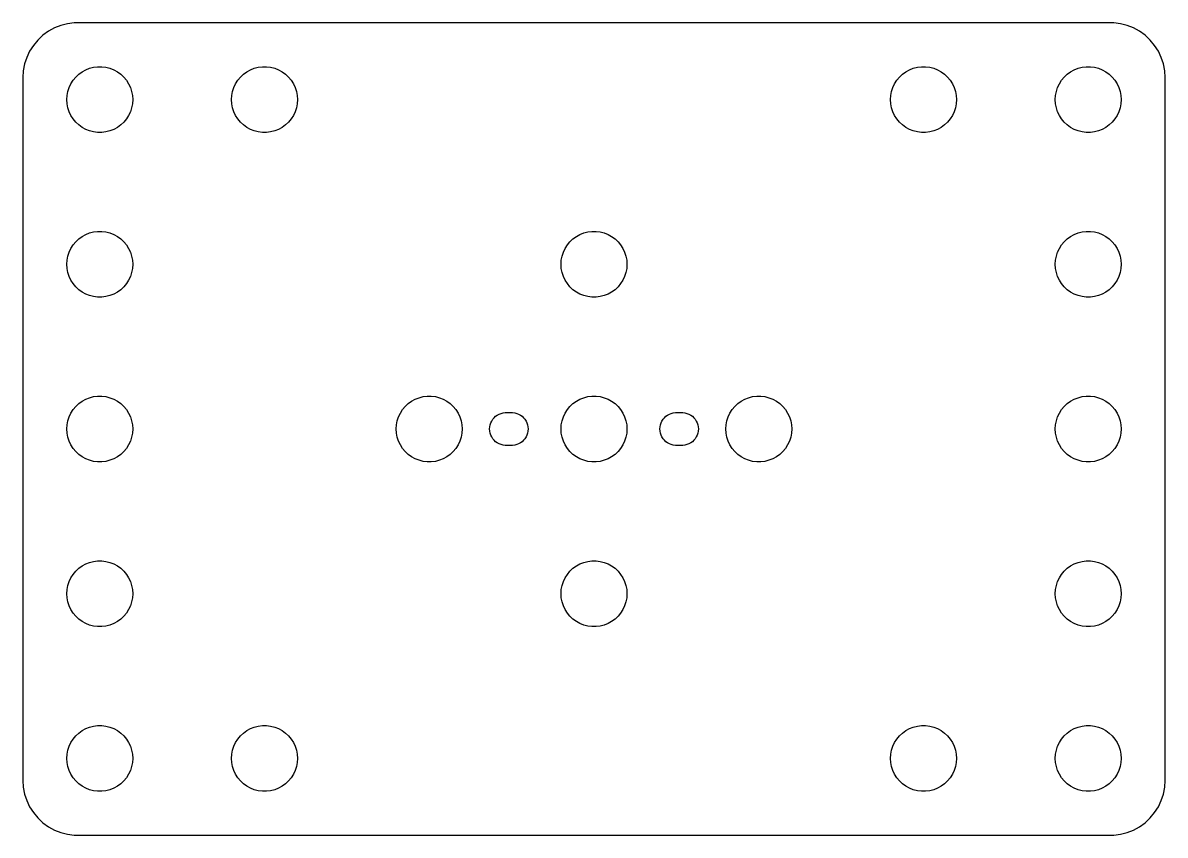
# Model space of a CAD drawing. Header units: metres. Extents: x -52 to 52, y -37 to 289.
# Drawn here: x -52 to 52, y 47 to 121 of the extents above; entities that cross this region are included whole.
import ezdxf

# ---------------------------------------------------------------- set-up
doc = ezdxf.new("R2010")
doc.units = ezdxf.units.M

msp = doc.modelspace()

# ---------------------------------------------------------------- linework, layer by layer
for p, q in [((-48.5451, 120.755), (-49.1289, 120.524)), ((-47.9369, 120.911), (-48.5451, 120.755)), ((-47.3139, 120.99), (-47.9369, 120.911)), ((47.3139, 120.99), (-47.3139, 120.99)), ((47.9369, 120.911), (47.3139, 120.99)), ((48.5451, 120.755), (47.9369, 120.911)), ((49.1289, 120.524), (48.5451, 120.755)), ((-50.1871, 119.853), (-50.6448, 119.423)), ((-49.6791, 120.222), (-50.1871, 119.853)), ((-49.1289, 120.524), (-49.6791, 120.222)), ((49.6791, 120.222), (49.1289, 120.524)), ((50.1871, 119.853), (49.6791, 120.222)), ((50.6448, 119.423), (50.1871, 119.853)), ((-51.0451, 118.939), (-51.3815, 118.409)), ((-50.6448, 119.423), (-51.0451, 118.939)), ((51.0451, 118.939), (50.6448, 119.423)), ((51.3815, 118.409), (51.0451, 118.939)), ((-51.6489, 117.841), (-51.8429, 117.243)), ((-51.3815, 118.409), (-51.6489, 117.841)), ((51.6489, 117.841), (51.3815, 118.409)), ((51.8429, 117.243), (51.6489, 117.841)), ((-51.9606, 116.627), (-52, 116)), ((-51.8429, 117.243), (-51.9606, 116.627)), ((-46.9123, 116.312), (-46.6075, 116.533)), ((-46.6075, 116.533), (-46.2773, 116.714)), ((-46.2773, 116.714), (-45.927, 116.853)), ((-45.927, 116.853), (-45.5621, 116.947)), ((-45.5621, 116.947), (-45.1884, 116.994)), ((-45.1884, 116.994), (-44.8116, 116.994)), ((-44.8116, 116.994), (-44.4379, 116.947)), ((-44.4379, 116.947), (-44.0729, 116.853)), ((-44.0729, 116.853), (-43.7227, 116.714)), ((-43.7227, 116.714), (-43.3925, 116.533)), ((-43.3925, 116.533), (-43.0877, 116.312)), ((-31.9123, 116.312), (-31.6075, 116.533)), ((-31.6075, 116.533), (-31.2773, 116.714)), ((-31.2773, 116.714), (-30.927, 116.853)), ((-30.927, 116.853), (-30.5621, 116.947)), ((-30.5621, 116.947), (-30.1884, 116.994)), ((-30.1884, 116.994), (-29.8116, 116.994)), ((-29.8116, 116.994), (-29.4379, 116.947)), ((-29.4379, 116.947), (-29.0729, 116.853)), ((-29.0729, 116.853), (-28.7227, 116.714)), ((-28.7227, 116.714), (-28.3925, 116.533)), ((-28.3925, 116.533), (-28.0877, 116.312)), ((28.0877, 116.312), (28.3925, 116.533)), ((28.3925, 116.533), (28.7227, 116.714)), ((28.7227, 116.714), (29.0729, 116.853)), ((29.0729, 116.853), (29.4379, 116.947)), ((29.4379, 116.947), (29.8116, 116.994)), ((29.8116, 116.994), (30.1884, 116.994)), ((30.1884, 116.994), (30.5621, 116.947)), ((30.5621, 116.947), (30.927, 116.853)), ((30.927, 116.853), (31.2773, 116.714)), ((31.2773, 116.714), (31.6075, 116.533)), ((31.6075, 116.533), (31.9123, 116.312)), ((43.0877, 116.312), (43.3925, 116.533)), ((43.3925, 116.533), (43.7227, 116.714)), ((43.7227, 116.714), (44.0729, 116.853)), ((44.0729, 116.853), (44.4379, 116.947)), ((44.4379, 116.947), (44.8116, 116.994)), ((44.8116, 116.994), (45.1884, 116.994)), ((45.1884, 116.994), (45.5621, 116.947)), ((45.5621, 116.947), (45.927, 116.853)), ((45.927, 116.853), (46.2773, 116.714)), ((46.2773, 116.714), (46.6075, 116.533)), ((46.6075, 116.533), (46.9123, 116.312)), ((51.9606, 116.627), (51.8429, 117.243)), ((52, 116), (51.9606, 116.627)), ((-52, 116), (-52, 52)), ((-47.7893, 115.104), (-47.6289, 115.445)), ((-47.6289, 115.445), (-47.427, 115.763)), ((-47.427, 115.763), (-47.1869, 116.054)), ((-47.1869, 116.054), (-46.9123, 116.312)), ((-43.0877, 116.312), (-42.8131, 116.054)), ((-42.8131, 116.054), (-42.5729, 115.763)), ((-42.5729, 115.763), (-42.3711, 115.445)), ((-42.3711, 115.445), (-42.2107, 115.104)), ((-32.7893, 115.104), (-32.6289, 115.445)), ((-32.6289, 115.445), (-32.427, 115.763)), ((-32.427, 115.763), (-32.1869, 116.054)), ((-32.1869, 116.054), (-31.9123, 116.312)), ((-28.0877, 116.312), (-27.8131, 116.054)), ((-27.8131, 116.054), (-27.5729, 115.763)), ((-27.5729, 115.763), (-27.3711, 115.445)), ((-27.3711, 115.445), (-27.2107, 115.104)), ((27.2107, 115.104), (27.3711, 115.445)), ((27.3711, 115.445), (27.5729, 115.763)), ((27.5729, 115.763), (27.8131, 116.054)), ((27.8131, 116.054), (28.0877, 116.312)), ((31.9123, 116.312), (32.1869, 116.054)), ((32.1869, 116.054), (32.427, 115.763)), ((32.427, 115.763), (32.6289, 115.445)), ((32.6289, 115.445), (32.7893, 115.104)), ((42.2107, 115.104), (42.3711, 115.445)), ((42.3711, 115.445), (42.5729, 115.763)), ((42.5729, 115.763), (42.8131, 116.054)), ((42.8131, 116.054), (43.0877, 116.312)), ((46.9123, 116.312), (47.1869, 116.054)), ((47.1869, 116.054), (47.427, 115.763)), ((47.427, 115.763), (47.6289, 115.445)), ((47.6289, 115.445), (47.7893, 115.104)), ((52, 52), (52, 116)), ((-47.9763, 114.376), (-47.9057, 114.746)), ((-47.9057, 114.746), (-47.7893, 115.104)), ((-42.2107, 115.104), (-42.0942, 114.746)), ((-42.0942, 114.746), (-42.0237, 114.376)), ((-32.9763, 114.376), (-32.9057, 114.746)), ((-32.9057, 114.746), (-32.7893, 115.104)), ((-27.2107, 115.104), (-27.0942, 114.746)), ((-27.0942, 114.746), (-27.0237, 114.376)), ((27.0237, 114.376), (27.0942, 114.746)), ((27.0942, 114.746), (27.2107, 115.104)), ((32.7893, 115.104), (32.9057, 114.746)), ((32.9057, 114.746), (32.9763, 114.376)), ((42.0237, 114.376), (42.0942, 114.746)), ((42.0942, 114.746), (42.2107, 115.104)), ((47.7893, 115.104), (47.9057, 114.746)), ((47.9057, 114.746), (47.9763, 114.376)), ((-48, 114), (-47.9763, 114.376)), ((-47.9763, 113.624), (-48, 114)), ((-47.9057, 113.254), (-47.9763, 113.624)), ((-42.0237, 113.624), (-42.0942, 113.254)), ((-42.0237, 114.376), (-42, 114)), ((-42, 114), (-42.0237, 113.624)), ((-33, 114), (-32.9763, 114.376)), ((-32.9763, 113.624), (-33, 114)), ((-32.9057, 113.254), (-32.9763, 113.624)), ((-27.0237, 113.624), (-27.0942, 113.254)), ((-27.0237, 114.376), (-27, 114)), ((-27, 114), (-27.0237, 113.624)), ((27, 114), (27.0237, 114.376)), ((27.0237, 113.624), (27, 114)), ((27.0942, 113.254), (27.0237, 113.624)), ((32.9763, 113.624), (32.9057, 113.254)), ((32.9763, 114.376), (33, 114)), ((33, 114), (32.9763, 113.624)), ((42, 114), (42.0237, 114.376)), ((42.0237, 113.624), (42, 114)), ((42.0942, 113.254), (42.0237, 113.624)), ((47.9763, 113.624), (47.9057, 113.254)), ((47.9763, 114.376), (48, 114)), ((48, 114), (47.9763, 113.624)), ((-47.7893, 112.896), (-47.9057, 113.254)), ((-47.6289, 112.555), (-47.7893, 112.896)), ((-47.427, 112.237), (-47.6289, 112.555)), ((-42.3711, 112.555), (-42.5729, 112.237)), ((-42.2107, 112.896), (-42.3711, 112.555)), ((-42.0942, 113.254), (-42.2107, 112.896)), ((-32.7893, 112.896), (-32.9057, 113.254)), ((-32.6289, 112.555), (-32.7893, 112.896)), ((-32.427, 112.237), (-32.6289, 112.555)), ((-27.3711, 112.555), (-27.5729, 112.237)), ((-27.2107, 112.896), (-27.3711, 112.555)), ((-27.0942, 113.254), (-27.2107, 112.896)), ((27.2107, 112.896), (27.0942, 113.254)), ((27.3711, 112.555), (27.2107, 112.896)), ((27.5729, 112.237), (27.3711, 112.555)), ((32.6289, 112.555), (32.427, 112.237)), ((32.7893, 112.896), (32.6289, 112.555)), ((32.9057, 113.254), (32.7893, 112.896)), ((42.2107, 112.896), (42.0942, 113.254)), ((42.3711, 112.555), (42.2107, 112.896)), ((42.5729, 112.237), (42.3711, 112.555)), ((47.6289, 112.555), (47.427, 112.237)), ((47.7893, 112.896), (47.6289, 112.555)), ((47.9057, 113.254), (47.7893, 112.896)), ((-47.1869, 111.946), (-47.427, 112.237)), ((-46.9123, 111.688), (-47.1869, 111.946)), ((-46.6075, 111.467), (-46.9123, 111.688)), ((-46.2773, 111.286), (-46.6075, 111.467)), ((-45.927, 111.147), (-46.2773, 111.286)), ((-43.7227, 111.286), (-44.0729, 111.147)), ((-43.3925, 111.467), (-43.7227, 111.286)), ((-43.0877, 111.688), (-43.3925, 111.467)), ((-42.8131, 111.946), (-43.0877, 111.688)), ((-42.5729, 112.237), (-42.8131, 111.946)), ((-32.1869, 111.946), (-32.427, 112.237)), ((-31.9123, 111.688), (-32.1869, 111.946)), ((-31.6075, 111.467), (-31.9123, 111.688)), ((-31.2773, 111.286), (-31.6075, 111.467)), ((-30.927, 111.147), (-31.2773, 111.286)), ((-28.7227, 111.286), (-29.0729, 111.147)), ((-28.3925, 111.467), (-28.7227, 111.286)), ((-28.0877, 111.688), (-28.3925, 111.467)), ((-27.8131, 111.946), (-28.0877, 111.688)), ((-27.5729, 112.237), (-27.8131, 111.946)), ((27.8131, 111.946), (27.5729, 112.237)), ((28.0877, 111.688), (27.8131, 111.946)), ((28.3925, 111.467), (28.0877, 111.688)), ((28.7227, 111.286), (28.3925, 111.467)), ((29.0729, 111.147), (28.7227, 111.286)), ((31.2773, 111.286), (30.927, 111.147)), ((31.6075, 111.467), (31.2773, 111.286)), ((31.9123, 111.688), (31.6075, 111.467)), ((32.1869, 111.946), (31.9123, 111.688)), ((32.427, 112.237), (32.1869, 111.946)), ((42.8131, 111.946), (42.5729, 112.237)), ((43.0877, 111.688), (42.8131, 111.946)), ((43.3925, 111.467), (43.0877, 111.688)), ((43.7227, 111.286), (43.3925, 111.467)), ((44.0729, 111.147), (43.7227, 111.286)), ((46.2773, 111.286), (45.927, 111.147)), ((46.6075, 111.467), (46.2773, 111.286)), ((46.9123, 111.688), (46.6075, 111.467)), ((47.1869, 111.946), (46.9123, 111.688)), ((47.427, 112.237), (47.1869, 111.946)), ((-45.5621, 111.053), (-45.927, 111.147)), ((-45.1884, 111.006), (-45.5621, 111.053)), ((-44.8116, 111.006), (-45.1884, 111.006)), ((-44.4379, 111.053), (-44.8116, 111.006)), ((-44.0729, 111.147), (-44.4379, 111.053)), ((-30.5621, 111.053), (-30.927, 111.147)), ((-30.1884, 111.006), (-30.5621, 111.053)), ((-29.8116, 111.006), (-30.1884, 111.006)), ((-29.4379, 111.053), (-29.8116, 111.006)), ((-29.0729, 111.147), (-29.4379, 111.053)), ((29.4379, 111.053), (29.0729, 111.147)), ((29.8116, 111.006), (29.4379, 111.053)), ((30.1884, 111.006), (29.8116, 111.006)), ((30.5621, 111.053), (30.1884, 111.006)), ((30.927, 111.147), (30.5621, 111.053)), ((44.4379, 111.053), (44.0729, 111.147)), ((44.8116, 111.006), (44.4379, 111.053)), ((45.1884, 111.006), (44.8116, 111.006)), ((45.5621, 111.053), (45.1884, 111.006)), ((45.927, 111.147), (45.5621, 111.053)), ((-45.927, 101.853), (-45.5621, 101.947)), ((-45.5621, 101.947), (-45.1884, 101.994)), ((-45.1884, 101.994), (-44.8116, 101.994)), ((-44.8116, 101.994), (-44.4379, 101.947)), ((-44.4379, 101.947), (-44.0729, 101.853)), ((-0.92705, 101.853), (-0.56213, 101.947)), ((-0.56213, 101.947), (-0.18837, 101.994)), ((-0.18837, 101.994), (0.18837, 101.994)), ((0.18837, 101.994), (0.56213, 101.947)), ((0.56213, 101.947), (0.92705, 101.853)), ((44.0729, 101.853), (44.4379, 101.947)), ((44.4379, 101.947), (44.8116, 101.994)), ((44.8116, 101.994), (45.1884, 101.994)), ((45.1884, 101.994), (45.5621, 101.947)), ((45.5621, 101.947), (45.927, 101.853)), ((-47.427, 100.763), (-47.1869, 101.054)), ((-47.1869, 101.054), (-46.9123, 101.312)), ((-46.9123, 101.312), (-46.6075, 101.533)), ((-46.6075, 101.533), (-46.2773, 101.714)), ((-46.2773, 101.714), (-45.927, 101.853)), ((-44.0729, 101.853), (-43.7227, 101.714)), ((-43.7227, 101.714), (-43.3925, 101.533)), ((-43.3925, 101.533), (-43.0877, 101.312)), ((-43.0877, 101.312), (-42.8131, 101.054)), ((-42.8131, 101.054), (-42.5729, 100.763)), ((-2.42705, 100.763), (-2.1869, 101.054)), ((-2.1869, 101.054), (-1.91226, 101.312)), ((-1.91226, 101.312), (-1.60747, 101.533)), ((-1.60747, 101.533), (-1.27733, 101.714)), ((-1.27733, 101.714), (-0.92705, 101.853)), ((0.92705, 101.853), (1.27733, 101.714)), ((1.27733, 101.714), (1.60747, 101.533)), ((1.60747, 101.533), (1.91226, 101.312)), ((1.91226, 101.312), (2.1869, 101.054)), ((2.1869, 101.054), (2.42705, 100.763)), ((42.5729, 100.763), (42.8131, 101.054)), ((42.8131, 101.054), (43.0877, 101.312)), ((43.0877, 101.312), (43.3925, 101.533)), ((43.3925, 101.533), (43.7227, 101.714)), ((43.7227, 101.714), (44.0729, 101.853)), ((45.927, 101.853), (46.2773, 101.714)), ((46.2773, 101.714), (46.6075, 101.533)), ((46.6075, 101.533), (46.9123, 101.312)), ((46.9123, 101.312), (47.1869, 101.054)), ((47.1869, 101.054), (47.427, 100.763)), ((-47.9057, 99.7461), (-47.7893, 100.104)), ((-47.7893, 100.104), (-47.6289, 100.445)), ((-47.6289, 100.445), (-47.427, 100.763)), ((-42.5729, 100.763), (-42.3711, 100.445)), ((-42.3711, 100.445), (-42.2107, 100.104)), ((-42.2107, 100.104), (-42.0942, 99.7461)), ((-2.90575, 99.7461), (-2.78932, 100.104)), ((-2.78932, 100.104), (-2.62891, 100.445)), ((-2.62891, 100.445), (-2.42705, 100.763)), ((2.42705, 100.763), (2.62891, 100.445)), ((2.62891, 100.445), (2.78932, 100.104)), ((2.78932, 100.104), (2.90575, 99.7461)), ((42.0942, 99.7461), (42.2107, 100.104)), ((42.2107, 100.104), (42.3711, 100.445)), ((42.3711, 100.445), (42.5729, 100.763)), ((47.427, 100.763), (47.6289, 100.445)), ((47.6289, 100.445), (47.7893, 100.104)), ((47.7893, 100.104), (47.9057, 99.7461)), ((-48, 99), (-47.9763, 99.376)), ((-47.9763, 98.624), (-48, 99)), ((-47.9763, 99.376), (-47.9057, 99.7461)), ((-42.0942, 99.7461), (-42.0237, 99.376)), ((-42.0237, 99.376), (-42, 99)), ((-42, 99), (-42.0237, 98.624)), ((-3, 99), (-2.97633, 99.376)), ((-2.97633, 98.624), (-3, 99)), ((-2.97633, 99.376), (-2.90575, 99.7461)), ((2.90575, 99.7461), (2.97633, 99.376)), ((2.97633, 99.376), (3, 99)), ((3, 99), (2.97633, 98.624)), ((42, 99), (42.0237, 99.376)), ((42.0237, 98.624), (42, 99)), ((42.0237, 99.376), (42.0942, 99.7461)), ((47.9057, 99.7461), (47.9763, 99.376)), ((47.9763, 99.376), (48, 99)), ((48, 99), (47.9763, 98.624)), ((-47.9057, 98.2539), (-47.9763, 98.624)), ((-47.7893, 97.8956), (-47.9057, 98.2539)), ((-47.6289, 97.5547), (-47.7893, 97.8956)), ((-42.2107, 97.8956), (-42.3711, 97.5547)), ((-42.0942, 98.2539), (-42.2107, 97.8956)), ((-42.0237, 98.624), (-42.0942, 98.2539)), ((-2.90575, 98.2539), (-2.97633, 98.624)), ((-2.78932, 97.8956), (-2.90575, 98.2539)), ((-2.62891, 97.5547), (-2.78932, 97.8956)), ((2.78932, 97.8956), (2.62891, 97.5547)), ((2.90575, 98.2539), (2.78932, 97.8956)), ((2.97633, 98.624), (2.90575, 98.2539)), ((42.0942, 98.2539), (42.0237, 98.624)), ((42.2107, 97.8956), (42.0942, 98.2539)), ((42.3711, 97.5547), (42.2107, 97.8956)), ((47.7893, 97.8956), (47.6289, 97.5547)), ((47.9057, 98.2539), (47.7893, 97.8956)), ((47.9763, 98.624), (47.9057, 98.2539)), ((-47.427, 97.2366), (-47.6289, 97.5547)), ((-47.1869, 96.9464), (-47.427, 97.2366)), ((-46.9123, 96.6884), (-47.1869, 96.9464)), ((-42.8131, 96.9464), (-43.0877, 96.6884)), ((-42.5729, 97.2366), (-42.8131, 96.9464)), ((-42.3711, 97.5547), (-42.5729, 97.2366)), ((-2.42705, 97.2366), (-2.62891, 97.5547)), ((-2.1869, 96.9464), (-2.42705, 97.2366)), ((-1.91226, 96.6884), (-2.1869, 96.9464)), ((2.1869, 96.9464), (1.91226, 96.6884)), ((2.42705, 97.2366), (2.1869, 96.9464)), ((2.62891, 97.5547), (2.42705, 97.2366)), ((42.5729, 97.2366), (42.3711, 97.5547)), ((42.8131, 96.9464), (42.5729, 97.2366)), ((43.0877, 96.6884), (42.8131, 96.9464)), ((47.1869, 96.9464), (46.9123, 96.6884)), ((47.427, 97.2366), (47.1869, 96.9464)), ((47.6289, 97.5547), (47.427, 97.2366)), ((-46.6075, 96.467), (-46.9123, 96.6884)), ((-46.2773, 96.2855), (-46.6075, 96.467)), ((-45.927, 96.1468), (-46.2773, 96.2855)), ((-45.5621, 96.0531), (-45.927, 96.1468)), ((-45.1884, 96.0059), (-45.5621, 96.0531)), ((-44.8116, 96.0059), (-45.1884, 96.0059)), ((-44.4379, 96.0531), (-44.8116, 96.0059)), ((-44.0729, 96.1468), (-44.4379, 96.0531)), ((-43.7227, 96.2855), (-44.0729, 96.1468)), ((-43.3925, 96.467), (-43.7227, 96.2855)), ((-43.0877, 96.6884), (-43.3925, 96.467)), ((-1.60747, 96.467), (-1.91226, 96.6884)), ((-1.27733, 96.2855), (-1.60747, 96.467)), ((-0.92705, 96.1468), (-1.27733, 96.2855)), ((-0.56213, 96.0531), (-0.92705, 96.1468)), ((-0.18837, 96.0059), (-0.56213, 96.0531)), ((0.18837, 96.0059), (-0.18837, 96.0059)), ((0.56213, 96.0531), (0.18837, 96.0059)), ((0.92705, 96.1468), (0.56213, 96.0531)), ((1.27733, 96.2855), (0.92705, 96.1468)), ((1.60747, 96.467), (1.27733, 96.2855)), ((1.91226, 96.6884), (1.60747, 96.467)), ((43.3925, 96.467), (43.0877, 96.6884)), ((43.7227, 96.2855), (43.3925, 96.467)), ((44.0729, 96.1468), (43.7227, 96.2855)), ((44.4379, 96.0531), (44.0729, 96.1468)), ((44.8116, 96.0059), (44.4379, 96.0531)), ((45.1884, 96.0059), (44.8116, 96.0059)), ((45.5621, 96.0531), (45.1884, 96.0059)), ((45.927, 96.1468), (45.5621, 96.0531)), ((46.2773, 96.2855), (45.927, 96.1468)), ((46.6075, 96.467), (46.2773, 96.2855)), ((46.9123, 96.6884), (46.6075, 96.467)), ((-46.9123, 86.3115), (-46.6075, 86.533)), ((-46.6075, 86.533), (-46.2773, 86.7145)), ((-46.2773, 86.7145), (-45.927, 86.8532)), ((-45.927, 86.8532), (-45.5621, 86.9469)), ((-45.5621, 86.9469), (-45.1884, 86.9941)), ((-45.1884, 86.9941), (-44.8116, 86.9941)), ((-44.8116, 86.9941), (-44.4379, 86.9469)), ((-44.4379, 86.9469), (-44.0729, 86.8532)), ((-44.0729, 86.8532), (-43.7227, 86.7145)), ((-43.7227, 86.7145), (-43.3925, 86.533)), ((-43.3925, 86.533), (-43.0877, 86.3115)), ((-16.9123, 86.3115), (-16.6075, 86.533)), ((-16.6075, 86.533), (-16.2773, 86.7145)), ((-16.2773, 86.7145), (-15.927, 86.8532)), ((-15.927, 86.8532), (-15.5621, 86.9469)), ((-15.5621, 86.9469), (-15.1884, 86.9941)), ((-15.1884, 86.9941), (-14.8116, 86.9941)), ((-14.8116, 86.9941), (-14.4379, 86.9469)), ((-14.4379, 86.9469), (-14.0729, 86.8532)), ((-14.0729, 86.8532), (-13.7227, 86.7145)), ((-13.7227, 86.7145), (-13.3925, 86.533)), ((-13.3925, 86.533), (-13.0877, 86.3115)), ((-1.91226, 86.3115), (-1.60747, 86.533)), ((-1.60747, 86.533), (-1.27733, 86.7145)), ((-1.27733, 86.7145), (-0.92705, 86.8532)), ((-0.92705, 86.8532), (-0.56213, 86.9469)), ((-0.56213, 86.9469), (-0.18837, 86.9941)), ((-0.18837, 86.9941), (0.18837, 86.9941)), ((0.18837, 86.9941), (0.56213, 86.9469)), ((0.56213, 86.9469), (0.92705, 86.8532)), ((0.92705, 86.8532), (1.27733, 86.7145)), ((1.27733, 86.7145), (1.60747, 86.533)), ((1.60747, 86.533), (1.91226, 86.3115)), ((13.0877, 86.3115), (13.3925, 86.533)), ((13.3925, 86.533), (13.7227, 86.7145)), ((13.7227, 86.7145), (14.0729, 86.8532)), ((14.0729, 86.8532), (14.4379, 86.9469)), ((14.4379, 86.9469), (14.8116, 86.9941)), ((14.8116, 86.9941), (15.1884, 86.9941)), ((15.1884, 86.9941), (15.5621, 86.9469)), ((15.5621, 86.9469), (15.927, 86.8532)), ((15.927, 86.8532), (16.2773, 86.7145)), ((16.2773, 86.7145), (16.6075, 86.533)), ((16.6075, 86.533), (16.9123, 86.3115)), ((43.0877, 86.3115), (43.3925, 86.533)), ((43.3925, 86.533), (43.7227, 86.7145)), ((43.7227, 86.7145), (44.0729, 86.8532)), ((44.0729, 86.8532), (44.4379, 86.9469)), ((44.4379, 86.9469), (44.8116, 86.9941)), ((44.8116, 86.9941), (45.1884, 86.9941)), ((45.1884, 86.9941), (45.5621, 86.9469)), ((45.5621, 86.9469), (45.927, 86.8532)), ((45.927, 86.8532), (46.2773, 86.7145)), ((46.2773, 86.7145), (46.6075, 86.533)), ((46.6075, 86.533), (46.9123, 86.3115)), ((-47.7893, 85.1044), (-47.6289, 85.4453)), ((-47.6289, 85.4453), (-47.427, 85.7634)), ((-47.427, 85.7634), (-47.1869, 86.0536)), ((-47.1869, 86.0536), (-46.9123, 86.3115)), ((-43.0877, 86.3115), (-42.8131, 86.0536)), ((-42.8131, 86.0536), (-42.5729, 85.7634)), ((-42.5729, 85.7634), (-42.3711, 85.4453)), ((-42.3711, 85.4453), (-42.2107, 85.1044)), ((-17.7893, 85.1044), (-17.6289, 85.4453)), ((-17.6289, 85.4453), (-17.427, 85.7634)), ((-17.427, 85.7634), (-17.1869, 86.0536)), ((-17.1869, 86.0536), (-16.9123, 86.3115)), ((-13.0877, 86.3115), (-12.8131, 86.0536)), ((-12.8131, 86.0536), (-12.5729, 85.7634)), ((-12.5729, 85.7634), (-12.3711, 85.4453)), ((-12.3711, 85.4453), (-12.2107, 85.1044)), ((-8.80373, 85.2665), (-8.63866, 85.3572)), ((-8.63866, 85.3572), (-8.46352, 85.4266)), ((-8.46352, 85.4266), (-8.28107, 85.4734)), ((-8.28107, 85.4734), (-8.09418, 85.497)), ((-8.09418, 85.497), (-7.40581, 85.497)), ((-7.40581, 85.497), (-7.21892, 85.4734)), ((-7.21892, 85.4734), (-7.03647, 85.4266)), ((-7.03647, 85.4266), (-6.86133, 85.3572)), ((-6.86133, 85.3572), (-6.69626, 85.2665)), ((-2.78932, 85.1044), (-2.62891, 85.4453)), ((-2.62891, 85.4453), (-2.42705, 85.7634)), ((-2.42705, 85.7634), (-2.1869, 86.0536)), ((-2.1869, 86.0536), (-1.91226, 86.3115)), ((1.91226, 86.3115), (2.1869, 86.0536)), ((2.1869, 86.0536), (2.42705, 85.7634)), ((2.42705, 85.7634), (2.62891, 85.4453)), ((2.62891, 85.4453), (2.78932, 85.1044)), ((6.69626, 85.2665), (6.86133, 85.3572)), ((6.86133, 85.3572), (7.03647, 85.4266)), ((7.03647, 85.4266), (7.21892, 85.4734)), ((7.21892, 85.4734), (7.40581, 85.497)), ((7.40581, 85.497), (8.09418, 85.497)), ((8.09418, 85.497), (8.28107, 85.4734)), ((8.28107, 85.4734), (8.46352, 85.4266)), ((8.46352, 85.4266), (8.63866, 85.3572)), ((8.63866, 85.3572), (8.80373, 85.2665)), ((12.2107, 85.1044), (12.3711, 85.4453)), ((12.3711, 85.4453), (12.5729, 85.7634)), ((12.5729, 85.7634), (12.8131, 86.0536)), ((12.8131, 86.0536), (13.0877, 86.3115)), ((16.9123, 86.3115), (17.1869, 86.0536)), ((17.1869, 86.0536), (17.427, 85.7634)), ((17.427, 85.7634), (17.6289, 85.4453)), ((17.6289, 85.4453), (17.7893, 85.1044)), ((42.2107, 85.1044), (42.3711, 85.4453)), ((42.3711, 85.4453), (42.5729, 85.7634)), ((42.5729, 85.7634), (42.8131, 86.0536)), ((42.8131, 86.0536), (43.0877, 86.3115)), ((46.9123, 86.3115), (47.1869, 86.0536)), ((47.1869, 86.0536), (47.427, 85.7634)), ((47.427, 85.7634), (47.6289, 85.4453)), ((47.6289, 85.4453), (47.7893, 85.1044)), ((-48, 84), (-47.9763, 84.376)), ((-47.9763, 84.376), (-47.9057, 84.7461)), ((-47.9057, 84.7461), (-47.7893, 85.1044)), ((-42.2107, 85.1044), (-42.0942, 84.7461)), ((-42.0942, 84.7461), (-42.0237, 84.376)), ((-42.0237, 84.376), (-42, 84)), ((-18, 84), (-17.9763, 84.376)), ((-17.9763, 84.376), (-17.9057, 84.7461)), ((-17.9057, 84.7461), (-17.7893, 85.1044)), ((-12.2107, 85.1044), (-12.0942, 84.7461)), ((-12.0942, 84.7461), (-12.0237, 84.376)), ((-12.0237, 84.376), (-12, 84)), ((-9.48816, 84.188), (-9.45287, 84.373)), ((-9.45287, 84.373), (-9.39465, 84.5522)), ((-9.39465, 84.5522), (-9.31445, 84.7226)), ((-9.31445, 84.7226), (-9.21352, 84.8817)), ((-9.21352, 84.8817), (-9.09344, 85.0268)), ((-9.09344, 85.0268), (-8.95613, 85.1558)), ((-8.95613, 85.1558), (-8.80373, 85.2665)), ((-6.69626, 85.2665), (-6.54385, 85.1558)), ((-6.54385, 85.1558), (-6.40654, 85.0268)), ((-6.40654, 85.0268), (-6.28647, 84.8817)), ((-6.28647, 84.8817), (-6.18553, 84.7226)), ((-6.18553, 84.7226), (-6.10533, 84.5522)), ((-6.10533, 84.5522), (-6.04712, 84.373)), ((-6.04712, 84.373), (-6.01183, 84.188)), ((-3, 84), (-2.97633, 84.376)), ((-2.97633, 84.376), (-2.90575, 84.7461)), ((-2.90575, 84.7461), (-2.78932, 85.1044)), ((2.78932, 85.1044), (2.90575, 84.7461)), ((2.90575, 84.7461), (2.97633, 84.376)), ((2.97633, 84.376), (3, 84)), ((6.01183, 84.188), (6.04712, 84.373)), ((6.04712, 84.373), (6.10533, 84.5522)), ((6.10533, 84.5522), (6.18553, 84.7226)), ((6.18553, 84.7226), (6.28647, 84.8817)), ((6.28647, 84.8817), (6.40654, 85.0268)), ((6.40654, 85.0268), (6.54385, 85.1558)), ((6.54385, 85.1558), (6.69626, 85.2665)), ((8.80373, 85.2665), (8.95613, 85.1558)), ((8.95613, 85.1558), (9.09344, 85.0268)), ((9.09344, 85.0268), (9.21352, 84.8817)), ((9.21352, 84.8817), (9.31445, 84.7226)), ((9.31445, 84.7226), (9.39465, 84.5522)), ((9.39465, 84.5522), (9.45287, 84.373)), ((9.45287, 84.373), (9.48816, 84.188)), ((12, 84), (12.0237, 84.376)), ((12.0237, 84.376), (12.0942, 84.7461)), ((12.0942, 84.7461), (12.2107, 85.1044)), ((17.7893, 85.1044), (17.9057, 84.7461)), ((17.9057, 84.7461), (17.9763, 84.376)), ((17.9763, 84.376), (18, 84)), ((42, 84), (42.0237, 84.376)), ((42.0237, 84.376), (42.0942, 84.7461)), ((42.0942, 84.7461), (42.2107, 85.1044)), ((47.7893, 85.1044), (47.9057, 84.7461)), ((47.9057, 84.7461), (47.9763, 84.376)), ((47.9763, 84.376), (48, 84)), ((-47.9763, 83.624), (-48, 84)), ((-47.9057, 83.2539), (-47.9763, 83.624)), ((-47.7893, 82.8956), (-47.9057, 83.2539)), ((-42.0942, 83.2539), (-42.2107, 82.8956)), ((-42.0237, 83.624), (-42.0942, 83.2539)), ((-42, 84), (-42.0237, 83.624)), ((-17.9763, 83.624), (-18, 84)), ((-17.9057, 83.2539), (-17.9763, 83.624)), ((-17.7893, 82.8956), (-17.9057, 83.2539)), ((-12.0942, 83.2539), (-12.2107, 82.8956)), ((-12.0237, 83.624), (-12.0942, 83.2539)), ((-12, 84), (-12.0237, 83.624)), ((-9.5, 84), (-9.48816, 84.188)), ((-9.48816, 83.812), (-9.5, 84)), ((-9.45287, 83.627), (-9.48816, 83.812)), ((-9.39465, 83.4478), (-9.45287, 83.627)), ((-9.31445, 83.2774), (-9.39465, 83.4478)), ((-9.21352, 83.1183), (-9.31445, 83.2774)), ((-6.18553, 83.2774), (-6.28647, 83.1183)), ((-6.10533, 83.4478), (-6.18553, 83.2774)), ((-6.04712, 83.627), (-6.10533, 83.4478)), ((-6.01183, 83.812), (-6.04712, 83.627)), ((-6.01183, 84.188), (-6, 84)), ((-6, 84), (-6.01183, 83.812)), ((-2.97633, 83.624), (-3, 84)), ((-2.90575, 83.2539), (-2.97633, 83.624)), ((-2.78932, 82.8956), (-2.90575, 83.2539)), ((2.90575, 83.2539), (2.78932, 82.8956)), ((2.97633, 83.624), (2.90575, 83.2539)), ((3, 84), (2.97633, 83.624)), ((6, 84), (6.01183, 84.188)), ((6.01183, 83.812), (6, 84)), ((6.04712, 83.627), (6.01183, 83.812)), ((6.10533, 83.4478), (6.04712, 83.627)), ((6.18553, 83.2774), (6.10533, 83.4478)), ((6.28647, 83.1183), (6.18553, 83.2774)), ((9.31445, 83.2774), (9.21352, 83.1183)), ((9.39465, 83.4478), (9.31445, 83.2774)), ((9.45287, 83.627), (9.39465, 83.4478)), ((9.48816, 83.812), (9.45287, 83.627)), ((9.48816, 84.188), (9.5, 84)), ((9.5, 84), (9.48816, 83.812)), ((12.0237, 83.624), (12, 84)), ((12.0942, 83.2539), (12.0237, 83.624)), ((12.2107, 82.8956), (12.0942, 83.2539)), ((17.9057, 83.2539), (17.7893, 82.8956)), ((17.9763, 83.624), (17.9057, 83.2539)), ((18, 84), (17.9763, 83.624)), ((42.0237, 83.624), (42, 84)), ((42.0942, 83.2539), (42.0237, 83.624)), ((42.2107, 82.8956), (42.0942, 83.2539)), ((47.9057, 83.2539), (47.7893, 82.8956)), ((47.9763, 83.624), (47.9057, 83.2539)), ((48, 84), (47.9763, 83.624)), ((-47.6289, 82.5547), (-47.7893, 82.8956)), ((-47.427, 82.2366), (-47.6289, 82.5547)), ((-47.1869, 81.9464), (-47.427, 82.2366)), ((-42.5729, 82.2366), (-42.8131, 81.9464)), ((-42.3711, 82.5547), (-42.5729, 82.2366)), ((-42.2107, 82.8956), (-42.3711, 82.5547)), ((-17.6289, 82.5547), (-17.7893, 82.8956)), ((-17.427, 82.2366), (-17.6289, 82.5547)), ((-17.1869, 81.9464), (-17.427, 82.2366)), ((-12.5729, 82.2366), (-12.8131, 81.9464)), ((-12.3711, 82.5547), (-12.5729, 82.2366)), ((-12.2107, 82.8956), (-12.3711, 82.5547)), ((-9.09344, 82.9732), (-9.21352, 83.1183)), ((-8.95613, 82.8442), (-9.09344, 82.9732)), ((-8.80373, 82.7335), (-8.95613, 82.8442)), ((-8.63866, 82.6428), (-8.80373, 82.7335)), ((-8.46352, 82.5734), (-8.63866, 82.6428)), ((-8.28107, 82.5266), (-8.46352, 82.5734)), ((-8.09418, 82.503), (-8.28107, 82.5266)), ((-7.40581, 82.503), (-8.09418, 82.503)), ((-7.21892, 82.5266), (-7.40581, 82.503)), ((-7.03647, 82.5734), (-7.21892, 82.5266)), ((-6.86133, 82.6428), (-7.03647, 82.5734)), ((-6.69626, 82.7335), (-6.86133, 82.6428)), ((-6.54385, 82.8442), (-6.69626, 82.7335)), ((-6.40654, 82.9732), (-6.54385, 82.8442)), ((-6.28647, 83.1183), (-6.40654, 82.9732)), ((-2.62891, 82.5547), (-2.78932, 82.8956)), ((-2.42705, 82.2366), (-2.62891, 82.5547)), ((-2.1869, 81.9464), (-2.42705, 82.2366)), ((2.42705, 82.2366), (2.1869, 81.9464)), ((2.62891, 82.5547), (2.42705, 82.2366)), ((2.78932, 82.8956), (2.62891, 82.5547)), ((6.40654, 82.9732), (6.28647, 83.1183)), ((6.54385, 82.8442), (6.40654, 82.9732)), ((6.69626, 82.7335), (6.54385, 82.8442)), ((6.86133, 82.6428), (6.69626, 82.7335)), ((7.03647, 82.5734), (6.86133, 82.6428)), ((7.21892, 82.5266), (7.03647, 82.5734)), ((7.40581, 82.503), (7.21892, 82.5266)), ((8.09418, 82.503), (7.40581, 82.503)), ((8.28107, 82.5266), (8.09418, 82.503)), ((8.46352, 82.5734), (8.28107, 82.5266)), ((8.63866, 82.6428), (8.46352, 82.5734)), ((8.80373, 82.7335), (8.63866, 82.6428)), ((8.95613, 82.8442), (8.80373, 82.7335)), ((9.09344, 82.9732), (8.95613, 82.8442)), ((9.21352, 83.1183), (9.09344, 82.9732)), ((12.3711, 82.5547), (12.2107, 82.8956)), ((12.5729, 82.2366), (12.3711, 82.5547)), ((12.8131, 81.9464), (12.5729, 82.2366)), ((17.427, 82.2366), (17.1869, 81.9464)), ((17.6289, 82.5547), (17.427, 82.2366)), ((17.7893, 82.8956), (17.6289, 82.5547)), ((42.3711, 82.5547), (42.2107, 82.8956)), ((42.5729, 82.2366), (42.3711, 82.5547)), ((42.8131, 81.9464), (42.5729, 82.2366)), ((47.427, 82.2366), (47.1869, 81.9464)), ((47.6289, 82.5547), (47.427, 82.2366)), ((47.7893, 82.8956), (47.6289, 82.5547)), ((-46.9123, 81.6885), (-47.1869, 81.9464)), ((-46.6075, 81.467), (-46.9123, 81.6885)), ((-46.2773, 81.2855), (-46.6075, 81.467)), ((-45.927, 81.1468), (-46.2773, 81.2855)), ((-45.5621, 81.0531), (-45.927, 81.1468)), ((-44.0729, 81.1468), (-44.4379, 81.0531)), ((-43.7227, 81.2855), (-44.0729, 81.1468)), ((-43.3925, 81.467), (-43.7227, 81.2855)), ((-43.0877, 81.6885), (-43.3925, 81.467)), ((-42.8131, 81.9464), (-43.0877, 81.6885)), ((-16.9123, 81.6885), (-17.1869, 81.9464)), ((-16.6075, 81.467), (-16.9123, 81.6885)), ((-16.2773, 81.2855), (-16.6075, 81.467)), ((-15.927, 81.1468), (-16.2773, 81.2855)), ((-15.5621, 81.0531), (-15.927, 81.1468)), ((-14.0729, 81.1468), (-14.4379, 81.0531)), ((-13.7227, 81.2855), (-14.0729, 81.1468)), ((-13.3925, 81.467), (-13.7227, 81.2855)), ((-13.0877, 81.6885), (-13.3925, 81.467)), ((-12.8131, 81.9464), (-13.0877, 81.6885)), ((-1.91226, 81.6885), (-2.1869, 81.9464)), ((-1.60747, 81.467), (-1.91226, 81.6885)), ((-1.27733, 81.2855), (-1.60747, 81.467)), ((-0.92705, 81.1468), (-1.27733, 81.2855)), ((-0.56213, 81.0531), (-0.92705, 81.1468)), ((0.92705, 81.1468), (0.56213, 81.0531)), ((1.27733, 81.2855), (0.92705, 81.1468)), ((1.60747, 81.467), (1.27733, 81.2855)), ((1.91226, 81.6885), (1.60747, 81.467)), ((2.1869, 81.9464), (1.91226, 81.6885)), ((13.0877, 81.6885), (12.8131, 81.9464)), ((13.3925, 81.467), (13.0877, 81.6885)), ((13.7227, 81.2855), (13.3925, 81.467)), ((14.0729, 81.1468), (13.7227, 81.2855)), ((14.4379, 81.0531), (14.0729, 81.1468)), ((15.927, 81.1468), (15.5621, 81.0531)), ((16.2773, 81.2855), (15.927, 81.1468)), ((16.6075, 81.467), (16.2773, 81.2855)), ((16.9123, 81.6885), (16.6075, 81.467)), ((17.1869, 81.9464), (16.9123, 81.6885)), ((43.0877, 81.6885), (42.8131, 81.9464)), ((43.3925, 81.467), (43.0877, 81.6885)), ((43.7227, 81.2855), (43.3925, 81.467)), ((44.0729, 81.1468), (43.7227, 81.2855)), ((44.4379, 81.0531), (44.0729, 81.1468)), ((45.927, 81.1468), (45.5621, 81.0531)), ((46.2773, 81.2855), (45.927, 81.1468)), ((46.6075, 81.467), (46.2773, 81.2855)), ((46.9123, 81.6885), (46.6075, 81.467)), ((47.1869, 81.9464), (46.9123, 81.6885)), ((-45.1884, 81.0059), (-45.5621, 81.0531)), ((-44.8116, 81.0059), (-45.1884, 81.0059)), ((-44.4379, 81.0531), (-44.8116, 81.0059)), ((-15.1884, 81.0059), (-15.5621, 81.0531)), ((-14.8116, 81.0059), (-15.1884, 81.0059)), ((-14.4379, 81.0531), (-14.8116, 81.0059)), ((-0.18837, 81.0059), (-0.56213, 81.0531)), ((0.18837, 81.0059), (-0.18837, 81.0059)), ((0.56213, 81.0531), (0.18837, 81.0059)), ((14.8116, 81.0059), (14.4379, 81.0531)), ((15.1884, 81.0059), (14.8116, 81.0059)), ((15.5621, 81.0531), (15.1884, 81.0059)), ((44.8116, 81.0059), (44.4379, 81.0531)), ((45.1884, 81.0059), (44.8116, 81.0059)), ((45.5621, 81.0531), (45.1884, 81.0059)), ((-46.2773, 71.7145), (-45.927, 71.8532)), ((-45.927, 71.8532), (-45.5621, 71.9469)), ((-45.5621, 71.9469), (-45.1884, 71.9941)), ((-45.1884, 71.9941), (-44.8116, 71.9941)), ((-44.8116, 71.9941), (-44.4379, 71.9469)), ((-44.4379, 71.9469), (-44.0729, 71.8532)), ((-44.0729, 71.8532), (-43.7227, 71.7145)), ((-1.27733, 71.7145), (-0.92705, 71.8532)), ((-0.92705, 71.8532), (-0.56213, 71.9469)), ((-0.56213, 71.9469), (-0.18837, 71.9941)), ((-0.18837, 71.9941), (0.18837, 71.9941)), ((0.18837, 71.9941), (0.56213, 71.9469)), ((0.56213, 71.9469), (0.92705, 71.8532)), ((0.92705, 71.8532), (1.27733, 71.7145)), ((43.7227, 71.7145), (44.0729, 71.8532)), ((44.0729, 71.8532), (44.4379, 71.9469)), ((44.4379, 71.9469), (44.8116, 71.9941)), ((44.8116, 71.9941), (45.1884, 71.9941)), ((45.1884, 71.9941), (45.5621, 71.9469)), ((45.5621, 71.9469), (45.927, 71.8532)), ((45.927, 71.8532), (46.2773, 71.7145)), ((-47.6289, 70.4453), (-47.427, 70.7634)), ((-47.427, 70.7634), (-47.1869, 71.0536)), ((-47.1869, 71.0536), (-46.9123, 71.3116)), ((-46.9123, 71.3116), (-46.6075, 71.533)), ((-46.6075, 71.533), (-46.2773, 71.7145)), ((-43.7227, 71.7145), (-43.3925, 71.533)), ((-43.3925, 71.533), (-43.0877, 71.3116)), ((-43.0877, 71.3116), (-42.8131, 71.0536)), ((-42.8131, 71.0536), (-42.5729, 70.7634)), ((-42.5729, 70.7634), (-42.3711, 70.4453)), ((-2.62891, 70.4453), (-2.42705, 70.7634)), ((-2.42705, 70.7634), (-2.1869, 71.0536)), ((-2.1869, 71.0536), (-1.91226, 71.3116)), ((-1.91226, 71.3116), (-1.60747, 71.533)), ((-1.60747, 71.533), (-1.27733, 71.7145)), ((1.27733, 71.7145), (1.60747, 71.533)), ((1.60747, 71.533), (1.91226, 71.3116)), ((1.91226, 71.3116), (2.1869, 71.0536)), ((2.1869, 71.0536), (2.42705, 70.7634)), ((2.42705, 70.7634), (2.62891, 70.4453)), ((42.3711, 70.4453), (42.5729, 70.7634)), ((42.5729, 70.7634), (42.8131, 71.0536)), ((42.8131, 71.0536), (43.0877, 71.3116)), ((43.0877, 71.3116), (43.3925, 71.533)), ((43.3925, 71.533), (43.7227, 71.7145)), ((46.2773, 71.7145), (46.6075, 71.533)), ((46.6075, 71.533), (46.9123, 71.3116)), ((46.9123, 71.3116), (47.1869, 71.0536)), ((47.1869, 71.0536), (47.427, 70.7634)), ((47.427, 70.7634), (47.6289, 70.4453)), ((-47.9763, 69.376), (-47.9057, 69.7461)), ((-47.9057, 69.7461), (-47.7893, 70.1044)), ((-47.7893, 70.1044), (-47.6289, 70.4453)), ((-42.3711, 70.4453), (-42.2107, 70.1044)), ((-42.2107, 70.1044), (-42.0942, 69.7461)), ((-42.0942, 69.7461), (-42.0237, 69.376)), ((-2.97633, 69.376), (-2.90575, 69.7461)), ((-2.90575, 69.7461), (-2.78932, 70.1044)), ((-2.78932, 70.1044), (-2.62891, 70.4453)), ((2.62891, 70.4453), (2.78932, 70.1044)), ((2.78932, 70.1044), (2.90575, 69.7461)), ((2.90575, 69.7461), (2.97633, 69.376)), ((42.0237, 69.376), (42.0942, 69.7461)), ((42.0942, 69.7461), (42.2107, 70.1044)), ((42.2107, 70.1044), (42.3711, 70.4453)), ((47.6289, 70.4453), (47.7893, 70.1044)), ((47.7893, 70.1044), (47.9057, 69.7461)), ((47.9057, 69.7461), (47.9763, 69.376)), ((-48, 69), (-47.9763, 69.376)), ((-47.9763, 68.624), (-48, 69)), ((-42.0237, 69.376), (-42, 69)), ((-42, 69), (-42.0237, 68.624)), ((-3, 69), (-2.97633, 69.376)), ((-2.97633, 68.624), (-3, 69)), ((2.97633, 69.376), (3, 69)), ((3, 69), (2.97633, 68.624)), ((42, 69), (42.0237, 69.376)), ((42.0237, 68.624), (42, 69)), ((47.9763, 69.376), (48, 69)), ((48, 69), (47.9763, 68.624)), ((-47.9057, 68.2539), (-47.9763, 68.624)), ((-47.7893, 67.8956), (-47.9057, 68.2539)), ((-47.6289, 67.5547), (-47.7893, 67.8956)), ((-42.2107, 67.8956), (-42.3711, 67.5547)), ((-42.0942, 68.2539), (-42.2107, 67.8956)), ((-42.0237, 68.624), (-42.0942, 68.2539)), ((-2.90575, 68.2539), (-2.97633, 68.624)), ((-2.78932, 67.8956), (-2.90575, 68.2539)), ((-2.62891, 67.5547), (-2.78932, 67.8956)), ((2.78932, 67.8956), (2.62891, 67.5547)), ((2.90575, 68.2539), (2.78932, 67.8956)), ((2.97633, 68.624), (2.90575, 68.2539)), ((42.0942, 68.2539), (42.0237, 68.624)), ((42.2107, 67.8956), (42.0942, 68.2539)), ((42.3711, 67.5547), (42.2107, 67.8956)), ((47.7893, 67.8956), (47.6289, 67.5547)), ((47.9057, 68.2539), (47.7893, 67.8956)), ((47.9763, 68.624), (47.9057, 68.2539)), ((-47.427, 67.2366), (-47.6289, 67.5547)), ((-47.1869, 66.9464), (-47.427, 67.2366)), ((-46.9123, 66.6885), (-47.1869, 66.9464)), ((-46.6075, 66.467), (-46.9123, 66.6885)), ((-43.0877, 66.6885), (-43.3925, 66.467)), ((-42.8131, 66.9464), (-43.0877, 66.6885)), ((-42.5729, 67.2366), (-42.8131, 66.9464)), ((-42.3711, 67.5547), (-42.5729, 67.2366)), ((-2.42705, 67.2366), (-2.62891, 67.5547)), ((-2.1869, 66.9464), (-2.42705, 67.2366)), ((-1.91226, 66.6885), (-2.1869, 66.9464)), ((-1.60747, 66.467), (-1.91226, 66.6885)), ((1.91226, 66.6885), (1.60747, 66.467)), ((2.1869, 66.9464), (1.91226, 66.6885)), ((2.42705, 67.2366), (2.1869, 66.9464)), ((2.62891, 67.5547), (2.42705, 67.2366)), ((42.5729, 67.2366), (42.3711, 67.5547)), ((42.8131, 66.9464), (42.5729, 67.2366)), ((43.0877, 66.6885), (42.8131, 66.9464)), ((43.3925, 66.467), (43.0877, 66.6885)), ((46.9123, 66.6885), (46.6075, 66.467)), ((47.1869, 66.9464), (46.9123, 66.6885)), ((47.427, 67.2366), (47.1869, 66.9464)), ((47.6289, 67.5547), (47.427, 67.2366)), ((-46.2773, 66.2855), (-46.6075, 66.467)), ((-45.927, 66.1468), (-46.2773, 66.2855)), ((-45.5621, 66.0531), (-45.927, 66.1468)), ((-45.1884, 66.0059), (-45.5621, 66.0531)), ((-44.8116, 66.0059), (-45.1884, 66.0059)), ((-44.4379, 66.0531), (-44.8116, 66.0059)), ((-44.0729, 66.1468), (-44.4379, 66.0531)), ((-43.7227, 66.2855), (-44.0729, 66.1468)), ((-43.3925, 66.467), (-43.7227, 66.2855)), ((-1.27733, 66.2855), (-1.60747, 66.467)), ((-0.92705, 66.1468), (-1.27733, 66.2855)), ((-0.56213, 66.0531), (-0.92705, 66.1468)), ((-0.18837, 66.0059), (-0.56213, 66.0531)), ((0.18837, 66.0059), (-0.18837, 66.0059)), ((0.56213, 66.0531), (0.18837, 66.0059)), ((0.92705, 66.1468), (0.56213, 66.0531)), ((1.27733, 66.2855), (0.92705, 66.1468)), ((1.60747, 66.467), (1.27733, 66.2855)), ((43.7227, 66.2855), (43.3925, 66.467)), ((44.0729, 66.1468), (43.7227, 66.2855)), ((44.4379, 66.0531), (44.0729, 66.1468)), ((44.8116, 66.0059), (44.4379, 66.0531)), ((45.1884, 66.0059), (44.8116, 66.0059)), ((45.5621, 66.0531), (45.1884, 66.0059)), ((45.927, 66.1468), (45.5621, 66.0531)), ((46.2773, 66.2855), (45.927, 66.1468)), ((46.6075, 66.467), (46.2773, 66.2855)), ((-47.1869, 56.0536), (-46.9123, 56.3116)), ((-46.9123, 56.3116), (-46.6075, 56.533)), ((-46.6075, 56.533), (-46.2773, 56.7145)), ((-46.2773, 56.7145), (-45.927, 56.8532)), ((-45.927, 56.8532), (-45.5621, 56.9469)), ((-45.5621, 56.9469), (-45.1884, 56.9941)), ((-45.1884, 56.9941), (-44.8116, 56.9941)), ((-44.8116, 56.9941), (-44.4379, 56.9469)), ((-44.4379, 56.9469), (-44.0729, 56.8532)), ((-44.0729, 56.8532), (-43.7227, 56.7145)), ((-43.7227, 56.7145), (-43.3925, 56.533)), ((-43.3925, 56.533), (-43.0877, 56.3116)), ((-43.0877, 56.3116), (-42.8131, 56.0536)), ((-32.1869, 56.0536), (-31.9123, 56.3116)), ((-31.9123, 56.3116), (-31.6075, 56.533)), ((-31.6075, 56.533), (-31.2773, 56.7145)), ((-31.2773, 56.7145), (-30.927, 56.8532)), ((-30.927, 56.8532), (-30.5621, 56.9469)), ((-30.5621, 56.9469), (-30.1884, 56.9941)), ((-30.1884, 56.9941), (-29.8116, 56.9941)), ((-29.8116, 56.9941), (-29.4379, 56.9469)), ((-29.4379, 56.9469), (-29.0729, 56.8532)), ((-29.0729, 56.8532), (-28.7227, 56.7145)), ((-28.7227, 56.7145), (-28.3925, 56.533)), ((-28.3925, 56.533), (-28.0877, 56.3116)), ((-28.0877, 56.3116), (-27.8131, 56.0536)), ((27.8131, 56.0536), (28.0877, 56.3116)), ((28.0877, 56.3116), (28.3925, 56.533)), ((28.3925, 56.533), (28.7227, 56.7145)), ((28.7227, 56.7145), (29.0729, 56.8532)), ((29.0729, 56.8532), (29.4379, 56.9469)), ((29.4379, 56.9469), (29.8116, 56.9941)), ((29.8116, 56.9941), (30.1884, 56.9941)), ((30.1884, 56.9941), (30.5621, 56.9469)), ((30.5621, 56.9469), (30.927, 56.8532)), ((30.927, 56.8532), (31.2773, 56.7145)), ((31.2773, 56.7145), (31.6075, 56.533)), ((31.6075, 56.533), (31.9123, 56.3116)), ((31.9123, 56.3116), (32.1869, 56.0536)), ((42.8131, 56.0536), (43.0877, 56.3116)), ((43.0877, 56.3116), (43.3925, 56.533)), ((43.3925, 56.533), (43.7227, 56.7145)), ((43.7227, 56.7145), (44.0729, 56.8532)), ((44.0729, 56.8532), (44.4379, 56.9469)), ((44.4379, 56.9469), (44.8116, 56.9941)), ((44.8116, 56.9941), (45.1884, 56.9941)), ((45.1884, 56.9941), (45.5621, 56.9469)), ((45.5621, 56.9469), (45.927, 56.8532)), ((45.927, 56.8532), (46.2773, 56.7145)), ((46.2773, 56.7145), (46.6075, 56.533)), ((46.6075, 56.533), (46.9123, 56.3116)), ((46.9123, 56.3116), (47.1869, 56.0536)), ((-47.7893, 55.1044), (-47.6289, 55.4453)), ((-47.6289, 55.4453), (-47.427, 55.7634)), ((-47.427, 55.7634), (-47.1869, 56.0536)), ((-42.8131, 56.0536), (-42.5729, 55.7634)), ((-42.5729, 55.7634), (-42.3711, 55.4453)), ((-42.3711, 55.4453), (-42.2107, 55.1044)), ((-32.7893, 55.1044), (-32.6289, 55.4453)), ((-32.6289, 55.4453), (-32.427, 55.7634)), ((-32.427, 55.7634), (-32.1869, 56.0536)), ((-27.8131, 56.0536), (-27.5729, 55.7634)), ((-27.5729, 55.7634), (-27.3711, 55.4453)), ((-27.3711, 55.4453), (-27.2107, 55.1044)), ((27.2107, 55.1044), (27.3711, 55.4453)), ((27.3711, 55.4453), (27.5729, 55.7634)), ((27.5729, 55.7634), (27.8131, 56.0536)), ((32.1869, 56.0536), (32.427, 55.7634)), ((32.427, 55.7634), (32.6289, 55.4453)), ((32.6289, 55.4453), (32.7893, 55.1044)), ((42.2107, 55.1044), (42.3711, 55.4453)), ((42.3711, 55.4453), (42.5729, 55.7634)), ((42.5729, 55.7634), (42.8131, 56.0536)), ((47.1869, 56.0536), (47.427, 55.7634)), ((47.427, 55.7634), (47.6289, 55.4453)), ((47.6289, 55.4453), (47.7893, 55.1044)), ((-48, 54), (-47.9763, 54.376)), ((-47.9763, 54.376), (-47.9057, 54.7461)), ((-47.9057, 54.7461), (-47.7893, 55.1044)), ((-42.2107, 55.1044), (-42.0942, 54.7461)), ((-42.0942, 54.7461), (-42.0237, 54.376)), ((-42.0237, 54.376), (-42, 54)), ((-33, 54), (-32.9763, 54.376)), ((-32.9763, 54.376), (-32.9057, 54.7461)), ((-32.9057, 54.7461), (-32.7893, 55.1044)), ((-27.2107, 55.1044), (-27.0942, 54.7461)), ((-27.0942, 54.7461), (-27.0237, 54.376)), ((-27.0237, 54.376), (-27, 54)), ((27, 54), (27.0237, 54.376)), ((27.0237, 54.376), (27.0942, 54.7461)), ((27.0942, 54.7461), (27.2107, 55.1044)), ((32.7893, 55.1044), (32.9057, 54.7461)), ((32.9057, 54.7461), (32.9763, 54.376)), ((32.9763, 54.376), (33, 54)), ((42, 54), (42.0237, 54.376)), ((42.0237, 54.376), (42.0942, 54.7461)), ((42.0942, 54.7461), (42.2107, 55.1044)), ((47.7893, 55.1044), (47.9057, 54.7461)), ((47.9057, 54.7461), (47.9763, 54.376)), ((47.9763, 54.376), (48, 54)), ((-47.9763, 53.624), (-48, 54)), ((-47.9057, 53.2539), (-47.9763, 53.624)), ((-47.7893, 52.8956), (-47.9057, 53.2539)), ((-42.0942, 53.2539), (-42.2107, 52.8956)), ((-42.0237, 53.624), (-42.0942, 53.2539)), ((-42, 54), (-42.0237, 53.624)), ((-32.9763, 53.624), (-33, 54)), ((-32.9057, 53.2539), (-32.9763, 53.624)), ((-32.7893, 52.8956), (-32.9057, 53.2539)), ((-27.0942, 53.2539), (-27.2107, 52.8956)), ((-27.0237, 53.624), (-27.0942, 53.2539)), ((-27, 54), (-27.0237, 53.624)), ((27.0237, 53.624), (27, 54)), ((27.0942, 53.2539), (27.0237, 53.624)), ((27.2107, 52.8956), (27.0942, 53.2539)), ((32.9057, 53.2539), (32.7893, 52.8956)), ((32.9763, 53.624), (32.9057, 53.2539)), ((33, 54), (32.9763, 53.624)), ((42.0237, 53.624), (42, 54)), ((42.0942, 53.2539), (42.0237, 53.624)), ((42.2107, 52.8956), (42.0942, 53.2539)), ((47.9057, 53.2539), (47.7893, 52.8956)), ((47.9763, 53.624), (47.9057, 53.2539)), ((48, 54), (47.9763, 53.624)), ((-52, 52), (-51.9606, 51.3733)), ((-47.6289, 52.5547), (-47.7893, 52.8956)), ((-47.427, 52.2366), (-47.6289, 52.5547)), ((-47.1869, 51.9464), (-47.427, 52.2366)), ((-42.5729, 52.2366), (-42.8131, 51.9464)), ((-42.3711, 52.5547), (-42.5729, 52.2366)), ((-42.2107, 52.8956), (-42.3711, 52.5547)), ((-32.6289, 52.5547), (-32.7893, 52.8956)), ((-32.427, 52.2366), (-32.6289, 52.5547)), ((-32.1869, 51.9464), (-32.427, 52.2366)), ((-27.5729, 52.2366), (-27.8131, 51.9464)), ((-27.3711, 52.5547), (-27.5729, 52.2366)), ((-27.2107, 52.8956), (-27.3711, 52.5547)), ((27.3711, 52.5547), (27.2107, 52.8956)), ((27.5729, 52.2366), (27.3711, 52.5547)), ((27.8131, 51.9464), (27.5729, 52.2366)), ((32.427, 52.2366), (32.1869, 51.9464)), ((32.6289, 52.5547), (32.427, 52.2366)), ((32.7893, 52.8956), (32.6289, 52.5547)), ((42.3711, 52.5547), (42.2107, 52.8956)), ((42.5729, 52.2366), (42.3711, 52.5547)), ((42.8131, 51.9464), (42.5729, 52.2366)), ((47.427, 52.2366), (47.1869, 51.9464)), ((47.6289, 52.5547), (47.427, 52.2366)), ((47.7893, 52.8956), (47.6289, 52.5547)), ((51.9606, 51.3733), (52, 52)), ((-51.9606, 51.3733), (-51.8429, 50.7566)), ((-46.9123, 51.6885), (-47.1869, 51.9464)), ((-46.6075, 51.467), (-46.9123, 51.6885)), ((-46.2773, 51.2855), (-46.6075, 51.467)), ((-45.927, 51.1468), (-46.2773, 51.2855)), ((-45.5621, 51.0531), (-45.927, 51.1468)), ((-45.1884, 51.0059), (-45.5621, 51.0531)), ((-44.8116, 51.0059), (-45.1884, 51.0059)), ((-44.4379, 51.0531), (-44.8116, 51.0059)), ((-44.0729, 51.1468), (-44.4379, 51.0531)), ((-43.7227, 51.2855), (-44.0729, 51.1468)), ((-43.3925, 51.467), (-43.7227, 51.2855)), ((-43.0877, 51.6885), (-43.3925, 51.467)), ((-42.8131, 51.9464), (-43.0877, 51.6885)), ((-31.9123, 51.6885), (-32.1869, 51.9464)), ((-31.6075, 51.467), (-31.9123, 51.6885)), ((-31.2773, 51.2855), (-31.6075, 51.467)), ((-30.927, 51.1468), (-31.2773, 51.2855)), ((-30.5621, 51.0531), (-30.927, 51.1468)), ((-30.1884, 51.0059), (-30.5621, 51.0531)), ((-29.8116, 51.0059), (-30.1884, 51.0059)), ((-29.4379, 51.0531), (-29.8116, 51.0059)), ((-29.0729, 51.1468), (-29.4379, 51.0531)), ((-28.7227, 51.2855), (-29.0729, 51.1468)), ((-28.3925, 51.467), (-28.7227, 51.2855)), ((-28.0877, 51.6885), (-28.3925, 51.467)), ((-27.8131, 51.9464), (-28.0877, 51.6885)), ((28.0877, 51.6885), (27.8131, 51.9464)), ((28.3925, 51.467), (28.0877, 51.6885)), ((28.7227, 51.2855), (28.3925, 51.467)), ((29.0729, 51.1468), (28.7227, 51.2855)), ((29.4379, 51.0531), (29.0729, 51.1468)), ((29.8116, 51.0059), (29.4379, 51.0531)), ((30.1884, 51.0059), (29.8116, 51.0059)), ((30.5621, 51.0531), (30.1884, 51.0059)), ((30.927, 51.1468), (30.5621, 51.0531)), ((31.2773, 51.2855), (30.927, 51.1468)), ((31.6075, 51.467), (31.2773, 51.2855)), ((31.9123, 51.6885), (31.6075, 51.467)), ((32.1869, 51.9464), (31.9123, 51.6885)), ((43.0877, 51.6885), (42.8131, 51.9464)), ((43.3925, 51.467), (43.0877, 51.6885)), ((43.7227, 51.2855), (43.3925, 51.467)), ((44.0729, 51.1468), (43.7227, 51.2855)), ((44.4379, 51.0531), (44.0729, 51.1468)), ((44.8116, 51.0059), (44.4379, 51.0531)), ((45.1884, 51.0059), (44.8116, 51.0059)), ((45.5621, 51.0531), (45.1884, 51.0059)), ((45.927, 51.1468), (45.5621, 51.0531)), ((46.2773, 51.2855), (45.927, 51.1468)), ((46.6075, 51.467), (46.2773, 51.2855)), ((46.9123, 51.6885), (46.6075, 51.467)), ((47.1869, 51.9464), (46.9123, 51.6885)), ((51.8429, 50.7566), (51.9606, 51.3733)), ((-51.8429, 50.7566), (-51.6489, 50.1594)), ((-51.6489, 50.1594), (-51.3815, 49.5912)), ((51.3815, 49.5912), (51.6489, 50.1594)), ((51.6489, 50.1594), (51.8429, 50.7566)), ((-51.3815, 49.5912), (-51.0451, 49.0611)), ((-51.0451, 49.0611), (-50.6448, 48.5773)), ((50.6448, 48.5773), (51.0451, 49.0611)), ((51.0451, 49.0611), (51.3815, 49.5912)), ((-50.6448, 48.5773), (-50.1871, 48.1474)), ((-50.1871, 48.1474), (-49.6791, 47.7784)), ((49.6791, 47.7784), (50.1871, 48.1474)), ((50.1871, 48.1474), (50.6448, 48.5773)), ((-49.6791, 47.7784), (-49.1289, 47.4759)), ((-49.1289, 47.4759), (-48.5451, 47.2447)), ((-48.5451, 47.2447), (-47.9369, 47.0886)), ((-47.9369, 47.0886), (-47.3139, 47.0099)), ((-47.3139, 47.0099), (47.3139, 47.0099)), ((47.3139, 47.0099), (47.9369, 47.0886)), ((47.9369, 47.0886), (48.5451, 47.2447)), ((48.5451, 47.2447), (49.1289, 47.4759)), ((49.1289, 47.4759), (49.6791, 47.7784))]:
    msp.add_line(p, q)

doc.saveas('drawing.dxf')
